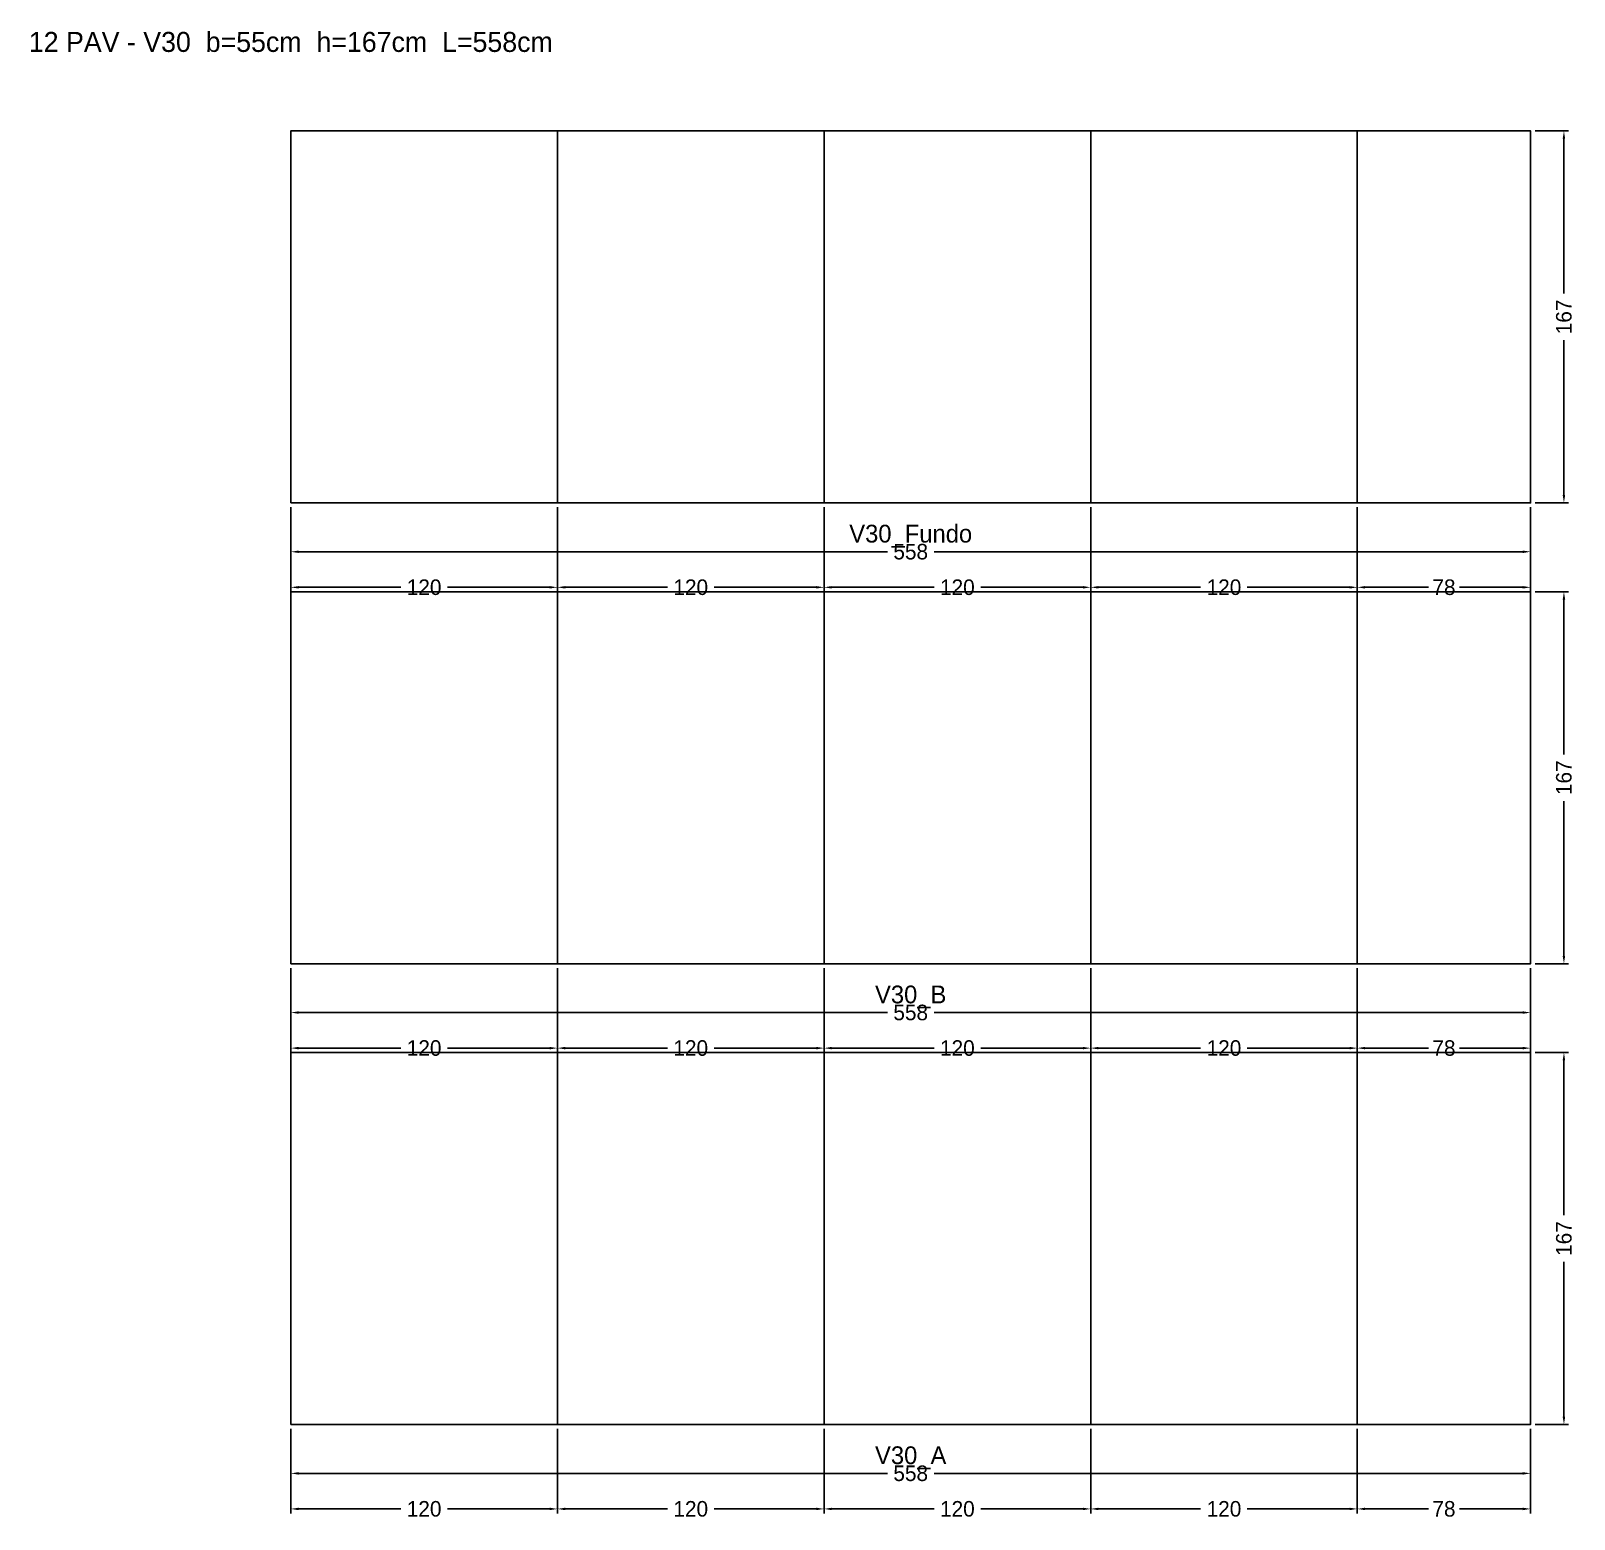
# Model space of a CAD drawing. Header units: metres. Extents: x -117 to 578, y -43 to 627.
import ezdxf

# ---------------------------------------------------------------- set-up
doc = ezdxf.new("R2010")
doc.units = ezdxf.units.M
for name, color, linetype in [('COTA', 3, 'Continuous'), ('NOMENCLATURA', 2, 'Continuous'), ('Paineis', 7, 'Continuous'), ('Texto Secao', 2, 'Continuous')]:
    doc.layers.add(name, color=color, linetype=linetype)
doc.dimstyles.new('COTA_VIG', dxfattribs={"dimtxt": 7, "dimasz": 3.5, "dimexe": 2, "dimexo": 2, "dimgap": 1.5, "dimtad": 1, "dimdec": 1, "dimcen": 2.5, "dimclrd": 3, "dimclre": 3, "dimclrt": 3, "dimazin": 3, "dimtfac": 1, "dimtmove": 0, "dimatfit": 3})

# ---------------------------------------------------------------- blocks, each defined once
blk = doc.blocks.new('_CLOSEDFILLED')
at = {"color": 0, "linetype": 'BYBLOCK'}
blk.add_solid([(-1, 0.16), (0, 0), (-1, -0.16)], dxfattribs=at)
blk = doc.blocks.new('*D1')
at = {"color": 3}
for p, q in [((0, -2), (0, -24)), ((558, -2), (558, -24)), ((3.5, -22), (268.5, -22)), ((289.5, -22), (554.5, -22))]:
    blk.add_line(p, q, dxfattribs=at)
at = {"layer": 'Defpoints'}
for p in [(0, 0), (558, 0), (0, -22)]:
    blk.add_point(p, dxfattribs=at)
at = {"layer": 'COTA', "color": 3, "xscale": 3.5, "yscale": 3.5, "rotation": 180}
blk.add_blockref('_CLOSEDFILLED', (0, -22), dxfattribs=at)
at = {"layer": 'COTA', "color": 3, "xscale": 3.5, "yscale": 3.5}
blk.add_blockref('_CLOSEDFILLED', (558, -22), dxfattribs=at)
at = {"layer": 'COTA', "color": 3, "insert": (279, -22), "char_height": 7, "attachment_point": 5}
blk.add_mtext('558', dxfattribs=at)
blk = doc.blocks.new('*D2')
at = {"color": 3}
for p, q in [((0, -2), (0, -40)), ((120, -2), (120, -40)), ((3.5, -38), (49.5, -38)), ((70.5, -38), (116.5, -38))]:
    blk.add_line(p, q, dxfattribs=at)
at = {"layer": 'Defpoints'}
for p in [(0, 0), (120, 0), (0, -38)]:
    blk.add_point(p, dxfattribs=at)
at = {"layer": 'COTA', "color": 3, "xscale": 3.5, "yscale": 3.5, "rotation": 180}
blk.add_blockref('_CLOSEDFILLED', (0, -38), dxfattribs=at)
at = {"layer": 'COTA', "color": 3, "xscale": 3.5, "yscale": 3.5}
blk.add_blockref('_CLOSEDFILLED', (120, -38), dxfattribs=at)
at = {"layer": 'COTA', "color": 3, "insert": (60, -38), "char_height": 7, "attachment_point": 5}
blk.add_mtext('120', dxfattribs=at)
blk = doc.blocks.new('*D3')
at = {"color": 3}
for p, q in [((120, -2), (120, -40)), ((240, -2), (240, -40)), ((123.5, -38), (169.5, -38)), ((190.5, -38), (236.5, -38))]:
    blk.add_line(p, q, dxfattribs=at)
at = {"layer": 'Defpoints'}
for p in [(120, 0), (240, 0), (120, -38)]:
    blk.add_point(p, dxfattribs=at)
at = {"layer": 'COTA', "color": 3, "xscale": 3.5, "yscale": 3.5, "rotation": 180}
blk.add_blockref('_CLOSEDFILLED', (120, -38), dxfattribs=at)
at = {"layer": 'COTA', "color": 3, "xscale": 3.5, "yscale": 3.5}
blk.add_blockref('_CLOSEDFILLED', (240, -38), dxfattribs=at)
at = {"layer": 'COTA', "color": 3, "insert": (180, -38), "char_height": 7, "attachment_point": 5}
blk.add_mtext('120', dxfattribs=at)
blk = doc.blocks.new('*D4')
at = {"color": 3}
for p, q in [((240, -2), (240, -40)), ((360, -2), (360, -40)), ((243.5, -38), (289.5, -38)), ((310.5, -38), (356.5, -38))]:
    blk.add_line(p, q, dxfattribs=at)
at = {"layer": 'Defpoints'}
for p in [(240, 0), (360, 0), (240, -38)]:
    blk.add_point(p, dxfattribs=at)
at = {"layer": 'COTA', "color": 3, "xscale": 3.5, "yscale": 3.5, "rotation": 180}
blk.add_blockref('_CLOSEDFILLED', (240, -38), dxfattribs=at)
at = {"layer": 'COTA', "color": 3, "xscale": 3.5, "yscale": 3.5}
blk.add_blockref('_CLOSEDFILLED', (360, -38), dxfattribs=at)
at = {"layer": 'COTA', "color": 3, "insert": (300, -38), "char_height": 7, "attachment_point": 5}
blk.add_mtext('120', dxfattribs=at)
blk = doc.blocks.new('*D5')
at = {"color": 3}
for p, q in [((360, -2), (360, -40)), ((480, -2), (480, -40)), ((363.5, -38), (409.5, -38)), ((430.5, -38), (476.5, -38))]:
    blk.add_line(p, q, dxfattribs=at)
at = {"layer": 'Defpoints'}
for p in [(360, 0), (480, 0), (360, -38)]:
    blk.add_point(p, dxfattribs=at)
at = {"layer": 'COTA', "color": 3, "xscale": 3.5, "yscale": 3.5, "rotation": 180}
blk.add_blockref('_CLOSEDFILLED', (360, -38), dxfattribs=at)
at = {"layer": 'COTA', "color": 3, "xscale": 3.5, "yscale": 3.5}
blk.add_blockref('_CLOSEDFILLED', (480, -38), dxfattribs=at)
at = {"layer": 'COTA', "color": 3, "insert": (420, -38), "char_height": 7, "attachment_point": 5}
blk.add_mtext('120', dxfattribs=at)
blk = doc.blocks.new('*D6')
at = {"color": 3}
for p, q in [((480, -2), (480, -40)), ((558, -2), (558, -40)), ((483.5, -38), (512, -38)), ((526, -38), (554.5, -38))]:
    blk.add_line(p, q, dxfattribs=at)
at = {"layer": 'Defpoints'}
for p in [(480, 0), (558, 0), (480, -38)]:
    blk.add_point(p, dxfattribs=at)
at = {"layer": 'COTA', "color": 3, "xscale": 3.5, "yscale": 3.5, "rotation": 180}
blk.add_blockref('_CLOSEDFILLED', (480, -38), dxfattribs=at)
at = {"layer": 'COTA', "color": 3, "xscale": 3.5, "yscale": 3.5}
blk.add_blockref('_CLOSEDFILLED', (558, -38), dxfattribs=at)
at = {"layer": 'COTA', "color": 3, "insert": (519, -38), "char_height": 7, "attachment_point": 5}
blk.add_mtext('78', dxfattribs=at)
blk = doc.blocks.new('*D7')
at = {"color": 3}
for p, q in [((560, 167.4), (575, 167.4)), ((573, 94.2), (573, 163.9)), ((573, 3.5), (573, 73.2)), ((560, 0), (575, 0))]:
    blk.add_line(p, q, dxfattribs=at)
at = {"layer": 'Defpoints'}
for p in [(558, 167.4), (558, 0), (573, 0)]:
    blk.add_point(p, dxfattribs=at)
at = {"layer": 'COTA', "color": 3, "xscale": 3.5, "yscale": 3.5}
for p, rotation in [((573, 167.4), 90), ((573, 0), 270)]:
    blk.add_blockref('_CLOSEDFILLED', p, dxfattribs=dict(at, rotation=rotation))
at = {"layer": 'COTA', "color": 3, "insert": (573, 83.7), "char_height": 7, "attachment_point": 5, "rotation": 90}
blk.add_mtext('167', dxfattribs=at)
blk = doc.blocks.new('*D8')
at = {"color": 3}
for p, q in [((0, 205.4), (0, 183.4)), ((558, 205.4), (558, 183.4)), ((3.5, 185.4), (268.5, 185.4)), ((289.5, 185.4), (554.5, 185.4))]:
    blk.add_line(p, q, dxfattribs=at)
at = {"layer": 'Defpoints'}
for p in [(0, 207.4), (558, 207.4), (0, 185.4)]:
    blk.add_point(p, dxfattribs=at)
at = {"layer": 'COTA', "color": 3, "xscale": 3.5, "yscale": 3.5, "rotation": 180}
blk.add_blockref('_CLOSEDFILLED', (0, 185.4), dxfattribs=at)
at = {"layer": 'COTA', "color": 3, "xscale": 3.5, "yscale": 3.5}
blk.add_blockref('_CLOSEDFILLED', (558, 185.4), dxfattribs=at)
at = {"layer": 'COTA', "color": 3, "insert": (279, 185.4), "char_height": 7, "attachment_point": 5}
blk.add_mtext('558', dxfattribs=at)
blk = doc.blocks.new('*D9')
at = {"color": 3}
for p, q in [((0, 205.4), (0, 167.4)), ((120, 205.4), (120, 167.4)), ((3.5, 169.4), (49.5, 169.4)), ((70.5, 169.4), (116.5, 169.4))]:
    blk.add_line(p, q, dxfattribs=at)
at = {"layer": 'Defpoints'}
for p in [(0, 207.4), (120, 207.4), (0, 169.4)]:
    blk.add_point(p, dxfattribs=at)
at = {"layer": 'COTA', "color": 3, "xscale": 3.5, "yscale": 3.5, "rotation": 180}
blk.add_blockref('_CLOSEDFILLED', (0, 169.4), dxfattribs=at)
at = {"layer": 'COTA', "color": 3, "xscale": 3.5, "yscale": 3.5}
blk.add_blockref('_CLOSEDFILLED', (120, 169.4), dxfattribs=at)
at = {"layer": 'COTA', "color": 3, "insert": (60, 169.4), "char_height": 7, "attachment_point": 5}
blk.add_mtext('120', dxfattribs=at)
blk = doc.blocks.new('*D10')
at = {"color": 3}
for p, q in [((120, 205.4), (120, 167.4)), ((240, 205.4), (240, 167.4)), ((123.5, 169.4), (169.5, 169.4)), ((190.5, 169.4), (236.5, 169.4))]:
    blk.add_line(p, q, dxfattribs=at)
at = {"layer": 'Defpoints'}
for p in [(120, 207.4), (240, 207.4), (120, 169.4)]:
    blk.add_point(p, dxfattribs=at)
at = {"layer": 'COTA', "color": 3, "xscale": 3.5, "yscale": 3.5, "rotation": 180}
blk.add_blockref('_CLOSEDFILLED', (120, 169.4), dxfattribs=at)
at = {"layer": 'COTA', "color": 3, "xscale": 3.5, "yscale": 3.5}
blk.add_blockref('_CLOSEDFILLED', (240, 169.4), dxfattribs=at)
at = {"layer": 'COTA', "color": 3, "insert": (180, 169.4), "char_height": 7, "attachment_point": 5}
blk.add_mtext('120', dxfattribs=at)
blk = doc.blocks.new('*D11')
at = {"color": 3}
for p, q in [((240, 205.4), (240, 167.4)), ((360, 205.4), (360, 167.4)), ((243.5, 169.4), (289.5, 169.4)), ((310.5, 169.4), (356.5, 169.4))]:
    blk.add_line(p, q, dxfattribs=at)
at = {"layer": 'Defpoints'}
for p in [(240, 207.4), (360, 207.4), (240, 169.4)]:
    blk.add_point(p, dxfattribs=at)
at = {"layer": 'COTA', "color": 3, "xscale": 3.5, "yscale": 3.5, "rotation": 180}
blk.add_blockref('_CLOSEDFILLED', (240, 169.4), dxfattribs=at)
at = {"layer": 'COTA', "color": 3, "xscale": 3.5, "yscale": 3.5}
blk.add_blockref('_CLOSEDFILLED', (360, 169.4), dxfattribs=at)
at = {"layer": 'COTA', "color": 3, "insert": (300, 169.4), "char_height": 7, "attachment_point": 5}
blk.add_mtext('120', dxfattribs=at)
blk = doc.blocks.new('*D12')
at = {"color": 3}
for p, q in [((360, 205.4), (360, 167.4)), ((480, 205.4), (480, 167.4)), ((363.5, 169.4), (409.5, 169.4)), ((430.5, 169.4), (476.5, 169.4))]:
    blk.add_line(p, q, dxfattribs=at)
at = {"layer": 'Defpoints'}
for p in [(360, 207.4), (480, 207.4), (360, 169.4)]:
    blk.add_point(p, dxfattribs=at)
at = {"layer": 'COTA', "color": 3, "xscale": 3.5, "yscale": 3.5, "rotation": 180}
blk.add_blockref('_CLOSEDFILLED', (360, 169.4), dxfattribs=at)
at = {"layer": 'COTA', "color": 3, "xscale": 3.5, "yscale": 3.5}
blk.add_blockref('_CLOSEDFILLED', (480, 169.4), dxfattribs=at)
at = {"layer": 'COTA', "color": 3, "insert": (420, 169.4), "char_height": 7, "attachment_point": 5}
blk.add_mtext('120', dxfattribs=at)
blk = doc.blocks.new('*D13')
at = {"color": 3}
for p, q in [((480, 205.4), (480, 167.4)), ((558, 205.4), (558, 167.4)), ((483.5, 169.4), (512, 169.4)), ((526, 169.4), (554.5, 169.4))]:
    blk.add_line(p, q, dxfattribs=at)
at = {"layer": 'Defpoints'}
for p in [(480, 207.4), (558, 207.4), (480, 169.4)]:
    blk.add_point(p, dxfattribs=at)
at = {"layer": 'COTA', "color": 3, "xscale": 3.5, "yscale": 3.5, "rotation": 180}
blk.add_blockref('_CLOSEDFILLED', (480, 169.4), dxfattribs=at)
at = {"layer": 'COTA', "color": 3, "xscale": 3.5, "yscale": 3.5}
blk.add_blockref('_CLOSEDFILLED', (558, 169.4), dxfattribs=at)
at = {"layer": 'COTA', "color": 3, "insert": (519, 169.4), "char_height": 7, "attachment_point": 5}
blk.add_mtext('78', dxfattribs=at)
blk = doc.blocks.new('*D14')
at = {"color": 3}
for p, q in [((560, 374.8), (575, 374.8)), ((573, 301.6), (573, 371.3)), ((573, 210.9), (573, 280.6)), ((560, 207.4), (575, 207.4))]:
    blk.add_line(p, q, dxfattribs=at)
at = {"layer": 'Defpoints'}
for p in [(558, 374.8), (558, 207.4), (573, 207.4)]:
    blk.add_point(p, dxfattribs=at)
at = {"layer": 'COTA', "color": 3, "xscale": 3.5, "yscale": 3.5}
for p, rotation in [((573, 374.8), 90), ((573, 207.4), 270)]:
    blk.add_blockref('_CLOSEDFILLED', p, dxfattribs=dict(at, rotation=rotation))
at = {"layer": 'COTA', "color": 3, "insert": (573, 291.1), "char_height": 7, "attachment_point": 5, "rotation": 90}
blk.add_mtext('167', dxfattribs=at)
blk = doc.blocks.new('*D15')
at = {"color": 3}
for p, q in [((0, 412.8), (0, 390.8)), ((558, 412.8), (558, 390.8)), ((3.5, 392.8), (268.5, 392.8)), ((289.5, 392.8), (554.5, 392.8))]:
    blk.add_line(p, q, dxfattribs=at)
at = {"layer": 'Defpoints'}
for p in [(0, 414.8), (558, 414.8), (0, 392.8)]:
    blk.add_point(p, dxfattribs=at)
at = {"layer": 'COTA', "color": 3, "xscale": 3.5, "yscale": 3.5, "rotation": 180}
blk.add_blockref('_CLOSEDFILLED', (0, 392.8), dxfattribs=at)
at = {"layer": 'COTA', "color": 3, "xscale": 3.5, "yscale": 3.5}
blk.add_blockref('_CLOSEDFILLED', (558, 392.8), dxfattribs=at)
at = {"layer": 'COTA', "color": 3, "insert": (279, 392.8), "char_height": 7, "attachment_point": 5}
blk.add_mtext('558', dxfattribs=at)
blk = doc.blocks.new('*D16')
at = {"color": 3}
for p, q in [((0, 412.8), (0, 374.8)), ((120, 412.8), (120, 374.8)), ((3.5, 376.8), (49.5, 376.8)), ((70.5, 376.8), (116.5, 376.8))]:
    blk.add_line(p, q, dxfattribs=at)
at = {"layer": 'Defpoints'}
for p in [(0, 414.8), (120, 414.8), (0, 376.8)]:
    blk.add_point(p, dxfattribs=at)
at = {"layer": 'COTA', "color": 3, "xscale": 3.5, "yscale": 3.5, "rotation": 180}
blk.add_blockref('_CLOSEDFILLED', (0, 376.8), dxfattribs=at)
at = {"layer": 'COTA', "color": 3, "xscale": 3.5, "yscale": 3.5}
blk.add_blockref('_CLOSEDFILLED', (120, 376.8), dxfattribs=at)
at = {"layer": 'COTA', "color": 3, "insert": (60, 376.8), "char_height": 7, "attachment_point": 5}
blk.add_mtext('120', dxfattribs=at)
blk = doc.blocks.new('*D17')
at = {"color": 3}
for p, q in [((120, 412.8), (120, 374.8)), ((240, 412.8), (240, 374.8)), ((123.5, 376.8), (169.5, 376.8)), ((190.5, 376.8), (236.5, 376.8))]:
    blk.add_line(p, q, dxfattribs=at)
at = {"layer": 'Defpoints'}
for p in [(120, 414.8), (240, 414.8), (120, 376.8)]:
    blk.add_point(p, dxfattribs=at)
at = {"layer": 'COTA', "color": 3, "xscale": 3.5, "yscale": 3.5, "rotation": 180}
blk.add_blockref('_CLOSEDFILLED', (120, 376.8), dxfattribs=at)
at = {"layer": 'COTA', "color": 3, "xscale": 3.5, "yscale": 3.5}
blk.add_blockref('_CLOSEDFILLED', (240, 376.8), dxfattribs=at)
at = {"layer": 'COTA', "color": 3, "insert": (180, 376.8), "char_height": 7, "attachment_point": 5}
blk.add_mtext('120', dxfattribs=at)
blk = doc.blocks.new('*D18')
at = {"color": 3}
for p, q in [((240, 412.8), (240, 374.8)), ((360, 412.8), (360, 374.8)), ((243.5, 376.8), (289.5, 376.8)), ((310.5, 376.8), (356.5, 376.8))]:
    blk.add_line(p, q, dxfattribs=at)
at = {"layer": 'Defpoints'}
for p in [(240, 414.8), (360, 414.8), (240, 376.8)]:
    blk.add_point(p, dxfattribs=at)
at = {"layer": 'COTA', "color": 3, "xscale": 3.5, "yscale": 3.5, "rotation": 180}
blk.add_blockref('_CLOSEDFILLED', (240, 376.8), dxfattribs=at)
at = {"layer": 'COTA', "color": 3, "xscale": 3.5, "yscale": 3.5}
blk.add_blockref('_CLOSEDFILLED', (360, 376.8), dxfattribs=at)
at = {"layer": 'COTA', "color": 3, "insert": (300, 376.8), "char_height": 7, "attachment_point": 5}
blk.add_mtext('120', dxfattribs=at)
blk = doc.blocks.new('*D19')
at = {"color": 3}
for p, q in [((360, 412.8), (360, 374.8)), ((480, 412.8), (480, 374.8)), ((363.5, 376.8), (409.5, 376.8)), ((430.5, 376.8), (476.5, 376.8))]:
    blk.add_line(p, q, dxfattribs=at)
at = {"layer": 'Defpoints'}
for p in [(360, 414.8), (480, 414.8), (360, 376.8)]:
    blk.add_point(p, dxfattribs=at)
at = {"layer": 'COTA', "color": 3, "xscale": 3.5, "yscale": 3.5, "rotation": 180}
blk.add_blockref('_CLOSEDFILLED', (360, 376.8), dxfattribs=at)
at = {"layer": 'COTA', "color": 3, "xscale": 3.5, "yscale": 3.5}
blk.add_blockref('_CLOSEDFILLED', (480, 376.8), dxfattribs=at)
at = {"layer": 'COTA', "color": 3, "insert": (420, 376.8), "char_height": 7, "attachment_point": 5}
blk.add_mtext('120', dxfattribs=at)
blk = doc.blocks.new('*D20')
at = {"color": 3}
for p, q in [((480, 412.8), (480, 374.8)), ((558, 412.8), (558, 374.8)), ((483.5, 376.8), (512, 376.8)), ((526, 376.8), (554.5, 376.8))]:
    blk.add_line(p, q, dxfattribs=at)
at = {"layer": 'Defpoints'}
for p in [(480, 414.8), (558, 414.8), (480, 376.8)]:
    blk.add_point(p, dxfattribs=at)
at = {"layer": 'COTA', "color": 3, "xscale": 3.5, "yscale": 3.5, "rotation": 180}
blk.add_blockref('_CLOSEDFILLED', (480, 376.8), dxfattribs=at)
at = {"layer": 'COTA', "color": 3, "xscale": 3.5, "yscale": 3.5}
blk.add_blockref('_CLOSEDFILLED', (558, 376.8), dxfattribs=at)
at = {"layer": 'COTA', "color": 3, "insert": (519, 376.8), "char_height": 7, "attachment_point": 5}
blk.add_mtext('78', dxfattribs=at)
blk = doc.blocks.new('*D21')
at = {"color": 3}
for p, q in [((560, 582.2), (575, 582.2)), ((573, 509), (573, 578.7)), ((573, 418.3), (573, 488)), ((560, 414.8), (575, 414.8))]:
    blk.add_line(p, q, dxfattribs=at)
at = {"layer": 'Defpoints'}
for p in [(558, 582.2), (558, 414.8), (573, 414.8)]:
    blk.add_point(p, dxfattribs=at)
at = {"layer": 'COTA', "color": 3, "xscale": 3.5, "yscale": 3.5}
for p, rotation in [((573, 582.2), 90), ((573, 414.8), 270)]:
    blk.add_blockref('_CLOSEDFILLED', p, dxfattribs=dict(at, rotation=rotation))
at = {"layer": 'COTA', "color": 3, "insert": (573, 498.5), "char_height": 7, "attachment_point": 5, "rotation": 90}
blk.add_mtext('167', dxfattribs=at)

msp = doc.modelspace()

# ---------------------------------------------------------------- linework, layer by layer
at = {"layer": 'Paineis'}
for points in [[(0, 414.8), (120, 414.8), (120, 582.2), (0, 582.2)], [(120, 414.8), (240, 414.8), (240, 582.2), (120, 582.2)], [(240, 414.8), (360, 414.8), (360, 582.2), (240, 582.2)], [(360, 414.8), (480, 414.8), (480, 582.2), (360, 582.2)], [(480, 414.8), (558, 414.8), (558, 582.2), (480, 582.2)], [(0, 207.4), (120, 207.4), (120, 374.8), (0, 374.8)], [(120, 207.4), (240, 207.4), (240, 374.8), (120, 374.8)], [(240, 207.4), (360, 207.4), (360, 374.8), (240, 374.8)], [(360, 207.4), (480, 207.4), (480, 374.8), (360, 374.8)], [(480, 207.4), (558, 207.4), (558, 374.8), (480, 374.8)], [(0, 0), (120, 0), (120, 167.4), (0, 167.4)], [(120, 0), (240, 0), (240, 167.4), (120, 167.4)], [(240, 0), (360, 0), (360, 167.4), (240, 167.4)], [(360, 0), (480, 0), (480, 167.4), (360, 167.4)], [(480, 0), (558, 0), (558, 167.4), (480, 167.4)]]:
    msp.add_lwpolyline(points, close=True, dxfattribs=at)

# ---------------------------------------------------------------- texts
at = {"layer": 'NOMENCLATURA', "insert": (0, 622.2), "char_height": 9, "width": 578, "attachment_point": 5}
msp.add_mtext('12 PAV - V30  b=55cm  h=167cm  L=558cm', dxfattribs=at)
at = {"layer": 'Texto Secao', "char_height": 8, "width": 578, "attachment_point": 5}
for s, insert in [('V30_Fundo', (279, 399.8)), ('V30_B', (279, 192.4)), ('V30_A', (279, -15))]:
    msp.add_mtext(s, dxfattribs=dict(at, insert=insert))

# ---------------------------------------------------------------- dimensions: what is measured, and where the dimension line sits
at = {"layer": 'COTA'}
for base, p1, p2, picture, middle in [((573, 414.8), (558, 414.8), (558, 582.2), '*D21', (573, 498.5)), ((573, 207.4), (558, 207.4), (558, 374.8), '*D14', (573, 291.1)), ((573, 0), (558, 0), (558, 167.4), '*D7', (573, 83.7))]:
    dim = msp.add_linear_dim(base=base, p1=p1, p2=p2, angle=90, dimstyle='COTA_VIG', dxfattribs=at)
    dim.commit()
    dim.dimension.update_dxf_attribs({"geometry": picture, "text_midpoint": middle})
for base, p1, p2, picture, middle in [((0, 392.8), (0, 414.8), (558, 414.8), '*D15', (279, 392.8)), ((0, 376.8), (0, 414.8), (120, 414.8), '*D16', (60, 376.8)), ((120, 376.8), (120, 414.8), (240, 414.8), '*D17', (180, 376.8)), ((240, 376.8), (240, 414.8), (360, 414.8), '*D18', (300, 376.8)), ((360, 376.8), (360, 414.8), (480, 414.8), '*D19', (420, 376.8)), ((480, 376.8), (480, 414.8), (558, 414.8), '*D20', (519, 376.8)), ((0, 185.4), (0, 207.4), (558, 207.4), '*D8', (279, 185.4)), ((0, 169.4), (0, 207.4), (120, 207.4), '*D9', (60, 169.4)), ((120, 169.4), (120, 207.4), (240, 207.4), '*D10', (180, 169.4)), ((240, 169.4), (240, 207.4), (360, 207.4), '*D11', (300, 169.4)), ((360, 169.4), (360, 207.4), (480, 207.4), '*D12', (420, 169.4)), ((480, 169.4), (480, 207.4), (558, 207.4), '*D13', (519, 169.4)), ((0, -22), (0, 0), (558, 0), '*D1', (279, -22)), ((0, -38), (0, 0), (120, 0), '*D2', (60, -38)), ((120, -38), (120, 0), (240, 0), '*D3', (180, -38)), ((240, -38), (240, 0), (360, 0), '*D4', (300, -38)), ((360, -38), (360, 0), (480, 0), '*D5', (420, -38)), ((480, -38), (480, 0), (558, 0), '*D6', (519, -38))]:
    dim = msp.add_linear_dim(base=base, p1=p1, p2=p2, dimstyle='COTA_VIG', dxfattribs=at)
    dim.commit()
    dim.dimension.update_dxf_attribs({"geometry": picture, "text_midpoint": middle})

doc.saveas('drawing.dxf')
